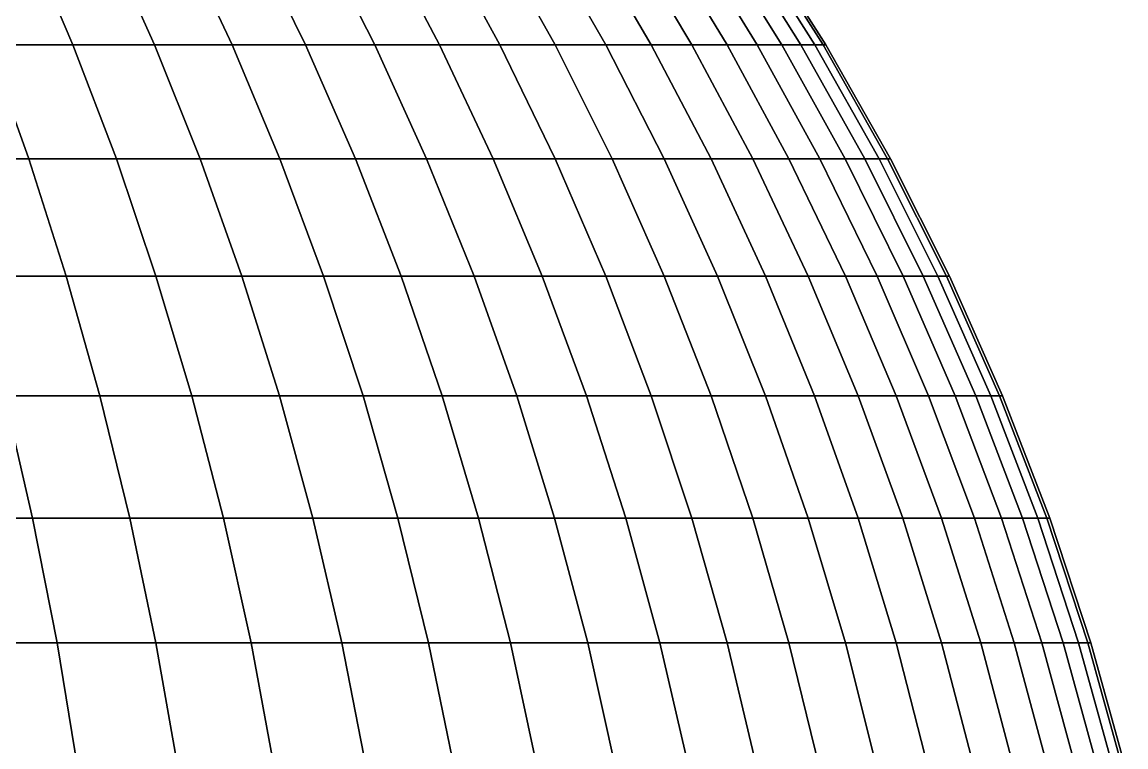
# Model space of a CAD drawing. Extents: x -610 to 610, y -610 to 610.
# Drawn here: x 339.5 to 591.3, y 153.2 to 318.6 of the extents above; entities that cross this region are included whole.
import ezdxf

# ---------------------------------------------------------------- set-up
doc = ezdxf.new("R2010")
doc.units = 0

msp = doc.modelspace()

# ---------------------------------------------------------------- linework, layer by layer
for points in [[(351.138947, 313.397034, -387.42215), (331.706085, 313.397034, -404.185028), (321.551056, 338.675629, -391.811066), (340.388947, 338.675629, -375.56134)], [(331.706085, 313.397034, 404.185028), (351.138947, 313.397034, 387.42215), (340.388947, 338.675629, 375.56134), (321.551056, 338.675629, 391.811066)], [(369.725861, 313.397034, -369.725861), (351.138947, 313.397034, -387.42215), (340.388947, 338.675629, -375.56134), (358.40686, 338.675629, -358.40686)], [(351.138947, 313.397034, 387.42215), (369.725861, 313.397034, 369.725861), (358.40686, 338.675629, 358.40686), (340.388947, 338.675629, 375.56134)], [(387.42215, 313.397034, -351.138947), (369.725861, 313.397034, -369.725861), (358.40686, 338.675629, -358.40686), (375.56134, 338.675629, -340.388947)], [(369.725861, 313.397034, 369.725861), (387.42215, 313.397034, 351.138947), (375.56134, 338.675629, 340.388947), (358.40686, 338.675629, 358.40686)], [(404.185028, 313.397034, -331.706085), (387.42215, 313.397034, -351.138947), (375.56134, 338.675629, -340.388947), (391.811066, 338.675629, -321.551056)], [(387.42215, 313.397034, 351.138947), (404.185028, 313.397034, 331.706085), (391.811066, 338.675629, 321.551056), (375.56134, 338.675629, 340.388947)], [(419.974213, 313.397034, -311.474121), (404.185028, 313.397034, -331.706085), (391.811066, 338.675629, -321.551056), (407.116852, 338.675629, -301.938446)], [(404.185028, 313.397034, 331.706085), (419.974213, 313.397034, 311.474121), (407.116852, 338.675629, 301.938446), (391.811066, 338.675629, 321.551056)], [(434.751648, 313.397034, -290.49176), (419.974213, 313.397034, -311.474121), (407.116852, 338.675629, -301.938446), (421.441895, 338.675629, -281.59848)], [(419.974213, 313.397034, 311.474121), (434.751648, 313.397034, 290.49176), (421.441895, 338.675629, 281.59848), (407.116852, 338.675629, 301.938446)], [(448.48172, 313.397034, -268.809601), (434.751648, 313.397034, -290.49176), (421.441895, 338.675629, -281.59848), (434.751648, 338.675629, -260.580109)], [(434.751648, 313.397034, 290.49176), (448.48172, 313.397034, 268.809601), (434.751648, 338.675629, 260.580109), (421.441895, 338.675629, 281.59848)], [(461.131378, 313.397034, -246.479843), (448.48172, 313.397034, -268.809601), (434.751648, 338.675629, -260.580109), (447.014038, 338.675629, -238.933975)], [(448.48172, 313.397034, 268.809601), (461.131378, 313.397034, 246.479843), (447.014038, 338.675629, 238.933975), (434.751648, 338.675629, 260.580109)], [(472.670105, 313.397034, -223.55632), (461.131378, 313.397034, -246.479843), (447.014038, 338.675629, -238.933975), (458.199493, 338.675629, -216.712219)], [(461.131378, 313.397034, 246.479843), (472.670105, 313.397034, 223.55632), (458.199493, 338.675629, 216.712219), (447.014038, 338.675629, 238.933975)], [(483.07016, 313.397034, -200.094193), (472.670105, 313.397034, -223.55632), (458.199493, 338.675629, -216.712219), (468.281158, 338.675629, -193.968414)], [(472.670105, 313.397034, 223.55632), (483.07016, 313.397034, 200.094193), (468.281158, 338.675629, 193.968414), (458.199493, 338.675629, 216.712219)], [(492.306427, 313.397034, -176.150055), (483.07016, 313.397034, -200.094193), (468.281158, 338.675629, -193.968414), (477.23468, 338.675629, -170.757294)], [(483.07016, 313.397034, 200.094193), (492.306427, 313.397034, 176.150055), (477.23468, 338.675629, 170.757294), (468.281158, 338.675629, 193.968414)], [(500.356689, 313.397034, -151.78154), (492.306427, 313.397034, -176.150055), (477.23468, 338.675629, -170.757294), (485.038483, 338.675629, -147.134811)], [(492.306427, 313.397034, 176.150055), (500.356689, 313.397034, 151.78154), (485.038483, 338.675629, 147.134811), (477.23468, 338.675629, 170.757294)], [(507.201569, 313.397034, -127.047379), (500.356689, 313.397034, -151.78154), (485.038483, 338.675629, -147.134811), (491.673798, 338.675629, -123.157875)], [(500.356689, 313.397034, 151.78154), (507.201569, 313.397034, 127.047379), (491.673798, 338.675629, 123.157875), (485.038483, 338.675629, 147.134811)], [(512.824524, 313.397034, -102.007149), (507.201569, 313.397034, -127.047379), (491.673798, 338.675629, -123.157875), (497.124634, 338.675629, -98.884232)], [(507.201569, 313.397034, 127.047379), (512.824524, 313.397034, 102.007149), (497.124634, 338.675629, 98.884232), (491.673798, 338.675629, 123.157875)], [(517.212097, 313.397034, -76.721161), (512.824524, 313.397034, -102.007149), (497.124634, 338.675629, -98.884232), (501.377838, 338.675629, -74.372375)], [(512.824524, 313.397034, 102.007149), (517.212097, 313.397034, 76.721161), (501.377838, 338.675629, 74.372375), (497.124634, 338.675629, 98.884232)], [(520.353577, 313.397034, -51.250355), (517.212097, 313.397034, -76.721161), (501.377838, 338.675629, -74.372375), (504.423157, 338.675629, -49.681347)], [(517.212097, 313.397034, 76.721161), (520.353577, 313.397034, 51.250355), (504.423157, 338.675629, 49.681347), (501.377838, 338.675629, 74.372375)], [(522.241516, 313.397034, -25.65608), (520.353577, 313.397034, -51.250355), (504.423157, 338.675629, -49.681347), (506.253326, 338.675629, -24.870632)], [(520.353577, 313.397034, 51.250355), (522.241516, 313.397034, 25.65608), (506.253326, 338.675629, 24.870632), (504.423157, 338.675629, 49.681347)], [(522.871338, 313.397034), (522.241516, 313.397034, -25.65608), (506.253326, 338.675629, -24.870632), (506.863861, 338.675629)], [(522.241516, 313.397034, 25.65608), (522.871338, 313.397034), (506.863861, 338.675629), (506.253326, 338.675629, 24.870632)], [(341.061981, 287.363464, -415.585266), (320.259369, 287.363464, -431.819794), (311.474121, 313.397034, -419.974213), (331.706085, 313.397034, -404.185028)], [(320.259369, 287.363464, 431.819794), (341.061981, 287.363464, 415.585266), (331.706085, 313.397034, 404.185028), (311.474121, 313.397034, 419.974213)], [(361.042999, 287.363464, -398.349548), (341.061981, 287.363464, -415.585266), (331.706085, 313.397034, -404.185028), (351.138947, 313.397034, -387.42215)], [(341.061981, 287.363464, 415.585266), (361.042999, 287.363464, 398.349548), (351.138947, 313.397034, 387.42215), (331.706085, 313.397034, 404.185028)], [(380.154205, 287.363464, -380.154205), (361.042999, 287.363464, -398.349548), (351.138947, 313.397034, -387.42215), (369.725861, 313.397034, -369.725861)], [(361.042999, 287.363464, 398.349548), (380.154205, 287.363464, 380.154205), (369.725861, 313.397034, 369.725861), (351.138947, 313.397034, 387.42215)], [(398.349548, 287.363464, -361.042999), (380.154205, 287.363464, -380.154205), (369.725861, 313.397034, -369.725861), (387.42215, 313.397034, -351.138947)], [(380.154205, 287.363464, 380.154205), (398.349548, 287.363464, 361.042999), (387.42215, 313.397034, 351.138947), (369.725861, 313.397034, 369.725861)], [(415.585266, 287.363464, -341.061981), (398.349548, 287.363464, -361.042999), (387.42215, 313.397034, -351.138947), (404.185028, 313.397034, -331.706085)], [(398.349548, 287.363464, 361.042999), (415.585266, 287.363464, 341.061981), (404.185028, 313.397034, 331.706085), (387.42215, 313.397034, 351.138947)], [(431.819794, 287.363464, -320.259369), (415.585266, 287.363464, -341.061981), (404.185028, 313.397034, -331.706085), (419.974213, 313.397034, -311.474121)], [(415.585266, 287.363464, 341.061981), (431.819794, 287.363464, 320.259369), (419.974213, 313.397034, 311.474121), (404.185028, 313.397034, 331.706085)], [(447.014038, 287.363464, -298.685211), (431.819794, 287.363464, -320.259369), (419.974213, 313.397034, -311.474121), (434.751648, 313.397034, -290.49176)], [(431.819794, 287.363464, 320.259369), (447.014038, 287.363464, 298.685211), (434.751648, 313.397034, 290.49176), (419.974213, 313.397034, 311.474121)], [(461.131378, 287.363464, -276.39151), (447.014038, 287.363464, -298.685211), (434.751648, 313.397034, -290.49176), (448.48172, 313.397034, -268.809601)], [(447.014038, 287.363464, 298.685211), (461.131378, 287.363464, 276.39151), (448.48172, 313.397034, 268.809601), (434.751648, 313.397034, 290.49176)], [(474.137817, 287.363464, -253.431931), (461.131378, 287.363464, -276.39151), (448.48172, 313.397034, -268.809601), (461.131378, 313.397034, -246.479843)], [(461.131378, 287.363464, 276.39151), (474.137817, 287.363464, 253.431931), (461.131378, 313.397034, 246.479843), (448.48172, 313.397034, 268.809601)], [(486.002014, 287.363464, -229.861816), (474.137817, 287.363464, -253.431931), (461.131378, 313.397034, -246.479843), (472.670105, 313.397034, -223.55632)], [(474.137817, 287.363464, 253.431931), (486.002014, 287.363464, 229.861816), (472.670105, 313.397034, 223.55632), (461.131378, 313.397034, 246.479843)], [(496.695374, 287.363464, -205.737976), (486.002014, 287.363464, -229.861816), (472.670105, 313.397034, -223.55632), (483.07016, 313.397034, -200.094193)], [(486.002014, 287.363464, 229.861816), (496.695374, 287.363464, 205.737976), (483.07016, 313.397034, 200.094193), (472.670105, 313.397034, 223.55632)], [(506.192169, 287.363464, -181.118454), (496.695374, 287.363464, -205.737976), (483.07016, 313.397034, -200.094193), (492.306427, 313.397034, -176.150055)], [(496.695374, 287.363464, 205.737976), (506.192169, 287.363464, 181.118454), (492.306427, 313.397034, 176.150055), (483.07016, 313.397034, 200.094193)], [(514.469482, 287.363464, -156.062622), (506.192169, 287.363464, -181.118454), (492.306427, 313.397034, -176.150055), (500.356689, 313.397034, -151.78154)], [(506.192169, 287.363464, 181.118454), (514.469482, 287.363464, 156.062622), (500.356689, 313.397034, 151.78154), (492.306427, 313.397034, 176.150055)], [(521.507385, 287.363464, -130.630814), (514.469482, 287.363464, -156.062622), (500.356689, 313.397034, -151.78154), (507.201569, 313.397034, -127.047379)], [(514.469482, 287.363464, 156.062622), (521.507385, 287.363464, 130.630814), (507.201569, 313.397034, 127.047379), (500.356689, 313.397034, 151.78154)], [(527.289001, 287.363464, -104.884308), (521.507385, 287.363464, -130.630814), (507.201569, 313.397034, -127.047379), (512.824524, 313.397034, -102.007149)], [(521.507385, 287.363464, 130.630814), (527.289001, 287.363464, 104.884308), (512.824524, 313.397034, 102.007149), (507.201569, 313.397034, 127.047379)], [(531.800293, 287.363464, -78.885117), (527.289001, 287.363464, -104.884308), (512.824524, 313.397034, -102.007149), (517.212097, 313.397034, -76.721161)], [(527.289001, 287.363464, 104.884308), (531.800293, 287.363464, 78.885117), (517.212097, 313.397034, 76.721161), (512.824524, 313.397034, 102.007149)], [(535.030396, 287.363464, -52.695896), (531.800293, 287.363464, -78.885117), (517.212097, 313.397034, -76.721161), (520.353577, 313.397034, -51.250355)], [(531.800293, 287.363464, 78.885117), (535.030396, 287.363464, 52.695896), (520.353577, 313.397034, 51.250355), (517.212097, 313.397034, 76.721161)], [(536.971619, 287.363464, -26.379725), (535.030396, 287.363464, -52.695896), (520.353577, 313.397034, -51.250355), (522.241516, 313.397034, -25.65608)], [(535.030396, 287.363464, 52.695896), (536.971619, 287.363464, 26.379725), (522.241516, 313.397034, 25.65608), (520.353577, 313.397034, 51.250355)], [(537.619202, 287.363464), (536.971619, 287.363464, -26.379725), (522.241516, 313.397034, -25.65608), (522.871338, 313.397034)], [(536.971619, 287.363464, 26.379725), (537.619202, 287.363464), (522.871338, 313.397034), (522.241516, 313.397034, 25.65608)], [(349.596283, 260.637573, -425.984314), (328.273132, 260.637573, -442.625092), (320.259369, 287.363464, -431.819794), (341.061981, 287.363464, -415.585266)], [(328.273132, 260.637573, 442.625092), (349.596283, 260.637573, 425.984314), (341.061981, 287.363464, 415.585266), (320.259369, 287.363464, 431.819794)], [(370.077271, 260.637573, -408.317322), (349.596283, 260.637573, -425.984314), (341.061981, 287.363464, -415.585266), (361.042999, 287.363464, -398.349548)], [(349.596283, 260.637573, 425.984314), (370.077271, 260.637573, 408.317322), (361.042999, 287.363464, 398.349548), (341.061981, 287.363464, 415.585266)], [(389.666656, 260.637573, -389.666656), (370.077271, 260.637573, -408.317322), (361.042999, 287.363464, -398.349548), (380.154205, 287.363464, -380.154205)], [(370.077271, 260.637573, 408.317322), (389.666656, 260.637573, 389.666656), (380.154205, 287.363464, 380.154205), (361.042999, 287.363464, 398.349548)], [(408.317322, 260.637573, -370.077271), (389.666656, 260.637573, -389.666656), (380.154205, 287.363464, -380.154205), (398.349548, 287.363464, -361.042999)], [(389.666656, 260.637573, 389.666656), (408.317322, 260.637573, 370.077271), (398.349548, 287.363464, 361.042999), (380.154205, 287.363464, 380.154205)], [(425.984314, 260.637573, -349.596283), (408.317322, 260.637573, -370.077271), (398.349548, 287.363464, -361.042999), (415.585266, 287.363464, -341.061981)], [(408.317322, 260.637573, 370.077271), (425.984314, 260.637573, 349.596283), (415.585266, 287.363464, 341.061981), (398.349548, 287.363464, 361.042999)], [(442.625092, 260.637573, -328.273132), (425.984314, 260.637573, -349.596283), (415.585266, 287.363464, -341.061981), (431.819794, 287.363464, -320.259369)], [(425.984314, 260.637573, 349.596283), (442.625092, 260.637573, 328.273132), (431.819794, 287.363464, 320.259369), (415.585266, 287.363464, 341.061981)], [(458.199493, 260.637573, -306.159149), (442.625092, 260.637573, -328.273132), (431.819794, 287.363464, -320.259369), (447.014038, 287.363464, -298.685211)], [(442.625092, 260.637573, 328.273132), (458.199493, 260.637573, 306.159149), (447.014038, 287.363464, 298.685211), (431.819794, 287.363464, 320.259369)], [(472.670105, 260.637573, -283.307556), (458.199493, 260.637573, -306.159149), (447.014038, 287.363464, -298.685211), (461.131378, 287.363464, -276.39151)], [(458.199493, 260.637573, 306.159149), (472.670105, 260.637573, 283.307556), (461.131378, 287.363464, 276.39151), (447.014038, 287.363464, 298.685211)], [(486.002014, 260.637573, -259.773468), (472.670105, 260.637573, -283.307556), (461.131378, 287.363464, -276.39151), (474.137817, 287.363464, -253.431931)], [(472.670105, 260.637573, 283.307556), (486.002014, 260.637573, 259.773468), (474.137817, 287.363464, 253.431931), (461.131378, 287.363464, 276.39151)], [(498.163086, 260.637573, -235.613586), (486.002014, 260.637573, -259.773468), (474.137817, 287.363464, -253.431931), (486.002014, 287.363464, -229.861816)], [(486.002014, 260.637573, 259.773468), (498.163086, 260.637573, 235.613586), (486.002014, 287.363464, 229.861816), (474.137817, 287.363464, 253.431931)], [(509.124023, 260.637573, -210.886078), (498.163086, 260.637573, -235.613586), (486.002014, 287.363464, -229.861816), (496.695374, 287.363464, -205.737976)], [(498.163086, 260.637573, 235.613586), (509.124023, 260.637573, 210.886078), (496.695374, 287.363464, 205.737976), (486.002014, 287.363464, 229.861816)], [(518.858459, 260.637573, -185.650513), (509.124023, 260.637573, -210.886078), (496.695374, 287.363464, -205.737976), (506.192169, 287.363464, -181.118454)], [(509.124023, 260.637573, 210.886078), (518.858459, 260.637573, 185.650513), (506.192169, 287.363464, 181.118454), (496.695374, 287.363464, 205.737976)], [(527.342896, 260.637573, -159.967728), (518.858459, 260.637573, -185.650513), (506.192169, 287.363464, -181.118454), (514.469482, 287.363464, -156.062622)], [(518.858459, 260.637573, 185.650513), (527.342896, 260.637573, 159.967728), (514.469482, 287.363464, 156.062622), (506.192169, 287.363464, 181.118454)], [(534.556946, 260.637573, -133.899536), (527.342896, 260.637573, -159.967728), (514.469482, 287.363464, -156.062622), (521.507385, 287.363464, -130.630814)], [(527.342896, 260.637573, 159.967728), (534.556946, 260.637573, 133.899536), (521.507385, 287.363464, 130.630814), (514.469482, 287.363464, 156.062622)], [(540.483154, 260.637573, -107.508789), (534.556946, 260.637573, -133.899536), (521.507385, 287.363464, -130.630814), (527.289001, 287.363464, -104.884308)], [(534.556946, 260.637573, 133.899536), (540.483154, 260.637573, 107.508789), (527.289001, 287.363464, 104.884308), (521.507385, 287.363464, 130.630814)], [(545.107361, 260.637573, -80.859039), (540.483154, 260.637573, -107.508789), (527.289001, 287.363464, -104.884308), (531.800293, 287.363464, -78.885117)], [(540.483154, 260.637573, 107.508789), (545.107361, 260.637573, 80.859039), (531.800293, 287.363464, 78.885117), (527.289001, 287.363464, 104.884308)], [(548.418335, 260.637573, -54.014488), (545.107361, 260.637573, -80.859039), (531.800293, 287.363464, -78.885117), (535.030396, 287.363464, -52.695896)], [(545.107361, 260.637573, 80.859039), (548.418335, 260.637573, 54.014488), (535.030396, 287.363464, 52.695896), (531.800293, 287.363464, 78.885117)], [(550.408081, 260.637573, -27.039814), (548.418335, 260.637573, -54.014488), (535.030396, 287.363464, -52.695896), (536.971619, 287.363464, -26.379725)], [(548.418335, 260.637573, 54.014488), (550.408081, 260.637573, 27.039814), (536.971619, 287.363464, 26.379725), (535.030396, 287.363464, 52.695896)], [(551.071899, 260.637573), (550.408081, 260.637573, -27.039814), (536.971619, 287.363464, -26.379725), (537.619202, 287.363464)], [(550.408081, 260.637573, 27.039814), (551.071899, 260.637573), (537.619202, 287.363464), (536.971619, 287.363464, 26.379725)], [(357.288361, 233.283813, -435.357147), (335.496063, 233.283813, -452.364044), (328.273132, 260.637573, -442.625092), (349.596283, 260.637573, -425.984314)], [(335.496063, 233.283813, 452.364044), (357.288361, 233.283813, 435.357147), (349.596283, 260.637573, 425.984314), (328.273132, 260.637573, 442.625092)], [(378.219971, 233.283813, -417.301422), (357.288361, 233.283813, -435.357147), (349.596283, 260.637573, -425.984314), (370.077271, 260.637573, -408.317322)], [(357.288361, 233.283813, 435.357147), (378.219971, 233.283813, 417.301422), (370.077271, 260.637573, 408.317322), (349.596283, 260.637573, 425.984314)], [(398.240417, 233.283813, -398.240417), (378.219971, 233.283813, -417.301422), (370.077271, 260.637573, -408.317322), (389.666656, 260.637573, -389.666656)], [(378.219971, 233.283813, 417.301422), (398.240417, 233.283813, 398.240417), (389.666656, 260.637573, 389.666656), (370.077271, 260.637573, 408.317322)], [(417.301422, 233.283813, -378.219971), (398.240417, 233.283813, -398.240417), (389.666656, 260.637573, -389.666656), (408.317322, 260.637573, -370.077271)], [(398.240417, 233.283813, 398.240417), (417.301422, 233.283813, 378.219971), (408.317322, 260.637573, 370.077271), (389.666656, 260.637573, 389.666656)], [(435.357147, 233.283813, -357.288361), (417.301422, 233.283813, -378.219971), (408.317322, 260.637573, -370.077271), (425.984314, 260.637573, -349.596283)], [(417.301422, 233.283813, 378.219971), (435.357147, 233.283813, 357.288361), (425.984314, 260.637573, 349.596283), (408.317322, 260.637573, 370.077271)], [(452.364044, 233.283813, -335.496063), (435.357147, 233.283813, -357.288361), (425.984314, 260.637573, -349.596283), (442.625092, 260.637573, -328.273132)], [(435.357147, 233.283813, 357.288361), (452.364044, 233.283813, 335.496063), (442.625092, 260.637573, 328.273132), (425.984314, 260.637573, 349.596283)], [(468.281158, 233.283813, -312.895477), (452.364044, 233.283813, -335.496063), (442.625092, 260.637573, -328.273132), (458.199493, 260.637573, -306.159149)], [(452.364044, 233.283813, 335.496063), (468.281158, 233.283813, 312.895477), (458.199493, 260.637573, 306.159149), (442.625092, 260.637573, 328.273132)], [(483.07016, 233.283813, -289.541107), (468.281158, 233.283813, -312.895477), (458.199493, 260.637573, -306.159149), (472.670105, 260.637573, -283.307556)], [(468.281158, 233.283813, 312.895477), (483.07016, 233.283813, 289.541107), (472.670105, 260.637573, 283.307556), (458.199493, 260.637573, 306.159149)], [(496.695374, 233.283813, -265.489197), (483.07016, 233.283813, -289.541107), (472.670105, 260.637573, -283.307556), (486.002014, 260.637573, -259.773468)], [(483.07016, 233.283813, 289.541107), (496.695374, 233.283813, 265.489197), (486.002014, 260.637573, 259.773468), (472.670105, 260.637573, 283.307556)], [(509.124023, 233.283813, -240.797729), (496.695374, 233.283813, -265.489197), (486.002014, 260.637573, -259.773468), (498.163086, 260.637573, -235.613586)], [(496.695374, 233.283813, 265.489197), (509.124023, 233.283813, 240.797729), (498.163086, 260.637573, 235.613586), (486.002014, 260.637573, 259.773468)], [(520.326172, 233.283813, -215.526138), (509.124023, 233.283813, -240.797729), (498.163086, 260.637573, -235.613586), (509.124023, 260.637573, -210.886078)], [(509.124023, 233.283813, 240.797729), (520.326172, 233.283813, 215.526138), (509.124023, 260.637573, 210.886078), (498.163086, 260.637573, 235.613586)], [(530.27478, 233.283813, -189.735352), (520.326172, 233.283813, -215.526138), (509.124023, 260.637573, -210.886078), (518.858459, 260.637573, -185.650513)], [(520.326172, 233.283813, 215.526138), (530.27478, 233.283813, 189.735352), (518.858459, 260.637573, 185.650513), (509.124023, 260.637573, 210.886078)], [(538.945862, 233.283813, -163.487442), (530.27478, 233.283813, -189.735352), (518.858459, 260.637573, -185.650513), (527.342896, 260.637573, -159.967728)], [(530.27478, 233.283813, 189.735352), (538.945862, 233.283813, 163.487442), (527.342896, 260.637573, 159.967728), (518.858459, 260.637573, 185.650513)], [(546.318665, 233.283813, -136.845703), (538.945862, 233.283813, -163.487442), (527.342896, 260.637573, -159.967728), (534.556946, 260.637573, -133.899536)], [(538.945862, 233.283813, 163.487442), (546.318665, 233.283813, 136.845703), (534.556946, 260.637573, 133.899536), (527.342896, 260.637573, 159.967728)], [(552.375305, 233.283813, -109.874283), (546.318665, 233.283813, -136.845703), (534.556946, 260.637573, -133.899536), (540.483154, 260.637573, -107.508789)], [(546.318665, 233.283813, 136.845703), (552.375305, 233.283813, 109.874283), (540.483154, 260.637573, 107.508789), (534.556946, 260.637573, 133.899536)], [(557.101196, 233.283813, -82.638161), (552.375305, 233.283813, -109.874283), (540.483154, 260.637573, -107.508789), (545.107361, 260.637573, -80.859039)], [(552.375305, 233.283813, 109.874283), (557.101196, 233.283813, 82.638161), (545.107361, 260.637573, 80.859039), (540.483154, 260.637573, 107.508789)], [(560.484985, 233.283813, -55.202957), (557.101196, 233.283813, -82.638161), (545.107361, 260.637573, -80.859039), (548.418335, 260.637573, -54.014488)], [(557.101196, 233.283813, 82.638161), (560.484985, 233.283813, 55.202957), (548.418335, 260.637573, 54.014488), (545.107361, 260.637573, 80.859039)], [(562.518555, 233.283813, -27.634764), (560.484985, 233.283813, -55.202957), (548.418335, 260.637573, -54.014488), (550.408081, 260.637573, -27.039814)], [(560.484985, 233.283813, 55.202957), (562.518555, 233.283813, 27.634764), (550.408081, 260.637573, 27.039814), (548.418335, 260.637573, 54.014488)], [(563.19696, 233.283813), (562.518555, 233.283813, -27.634764), (550.408081, 260.637573, -27.039814), (551.071899, 260.637573)], [(562.518555, 233.283813, 27.634764), (563.19696, 233.283813), (551.071899, 260.637573), (550.408081, 260.637573, 27.039814)], [(341.910706, 205.368057, -461.013214), (318.878021, 205.368057, -477.23468), (312.895477, 233.283813, -468.281158), (335.496063, 233.283813, -452.364044)], [(318.878021, 205.368057, 477.23468), (341.910706, 205.368057, 461.013214), (335.496063, 233.283813, 452.364044), (312.895477, 233.283813, 468.281158)], [(364.11972, 205.368057, -443.681122), (341.910706, 205.368057, -461.013214), (335.496063, 233.283813, -452.364044), (357.288361, 233.283813, -435.357147)], [(341.910706, 205.368057, 461.013214), (364.11972, 205.368057, 443.681122), (357.288361, 233.283813, 435.357147), (335.496063, 233.283813, 452.364044)], [(385.451508, 205.368057, -425.280212), (364.11972, 205.368057, -443.681122), (357.288361, 233.283813, -435.357147), (378.219971, 233.283813, -417.301422)], [(364.11972, 205.368057, 443.681122), (385.451508, 205.368057, 425.280212), (378.219971, 233.283813, 417.301422), (357.288361, 233.283813, 435.357147)], [(405.854736, 205.368057, -405.854736), (385.451508, 205.368057, -425.280212), (378.219971, 233.283813, -417.301422), (398.240417, 233.283813, -398.240417)], [(385.451508, 205.368057, 425.280212), (405.854736, 205.368057, 405.854736), (398.240417, 233.283813, 398.240417), (378.219971, 233.283813, 417.301422)], [(425.280212, 205.368057, -385.451508), (405.854736, 205.368057, -405.854736), (398.240417, 233.283813, -398.240417), (417.301422, 233.283813, -378.219971)], [(405.854736, 205.368057, 405.854736), (425.280212, 205.368057, 385.451508), (417.301422, 233.283813, 378.219971), (398.240417, 233.283813, 398.240417)], [(443.681122, 205.368057, -364.11972), (425.280212, 205.368057, -385.451508), (417.301422, 233.283813, -378.219971), (435.357147, 233.283813, -357.288361)], [(425.280212, 205.368057, 385.451508), (443.681122, 205.368057, 364.11972), (435.357147, 233.283813, 357.288361), (417.301422, 233.283813, 378.219971)], [(461.013214, 205.368057, -341.910706), (443.681122, 205.368057, -364.11972), (435.357147, 233.283813, -357.288361), (452.364044, 233.283813, -335.496063)], [(443.681122, 205.368057, 364.11972), (461.013214, 205.368057, 341.910706), (452.364044, 233.283813, 335.496063), (435.357147, 233.283813, 357.288361)], [(477.23468, 205.368057, -318.878021), (461.013214, 205.368057, -341.910706), (452.364044, 233.283813, -335.496063), (468.281158, 233.283813, -312.895477)], [(461.013214, 205.368057, 341.910706), (477.23468, 205.368057, 318.878021), (468.281158, 233.283813, 312.895477), (452.364044, 233.283813, 335.496063)], [(492.306427, 205.368057, -295.077118), (477.23468, 205.368057, -318.878021), (468.281158, 233.283813, -312.895477), (483.07016, 233.283813, -289.541107)], [(477.23468, 205.368057, 318.878021), (492.306427, 205.368057, 295.077118), (483.07016, 233.283813, 289.541107), (468.281158, 233.283813, 312.895477)], [(506.192169, 205.368057, -270.565338), (492.306427, 205.368057, -295.077118), (483.07016, 233.283813, -289.541107), (496.695374, 233.283813, -265.489197)], [(492.306427, 205.368057, 295.077118), (506.192169, 205.368057, 270.565338), (496.695374, 233.283813, 265.489197), (483.07016, 233.283813, 289.541107)], [(518.858459, 205.368057, -245.401779), (506.192169, 205.368057, -270.565338), (496.695374, 233.283813, -265.489197), (509.124023, 233.283813, -240.797729)], [(506.192169, 205.368057, 270.565338), (518.858459, 205.368057, 245.401779), (509.124023, 233.283813, 240.797729), (496.695374, 233.283813, 265.489197)], [(530.27478, 205.368057, -219.647003), (518.858459, 205.368057, -245.401779), (509.124023, 233.283813, -240.797729), (520.326172, 233.283813, -215.526138)], [(518.858459, 205.368057, 245.401779), (530.27478, 205.368057, 219.647003), (520.326172, 233.283813, 215.526138), (509.124023, 233.283813, 240.797729)], [(540.413574, 205.368057, -193.363068), (530.27478, 205.368057, -219.647003), (520.326172, 233.283813, -215.526138), (530.27478, 233.283813, -189.735352)], [(530.27478, 205.368057, 219.647003), (540.413574, 205.368057, 193.363068), (530.27478, 233.283813, 189.735352), (520.326172, 233.283813, 215.526138)], [(549.250549, 205.368057, -166.613327), (540.413574, 205.368057, -193.363068), (530.27478, 233.283813, -189.735352), (538.945862, 233.283813, -163.487442)], [(540.413574, 205.368057, 193.363068), (549.250549, 205.368057, 166.613327), (538.945862, 233.283813, 163.487442), (530.27478, 233.283813, 189.735352)], [(556.764221, 205.368057, -139.462189), (549.250549, 205.368057, -166.613327), (538.945862, 233.283813, -163.487442), (546.318665, 233.283813, -136.845703)], [(549.250549, 205.368057, 166.613327), (556.764221, 205.368057, 139.462189), (546.318665, 233.283813, 136.845703), (538.945862, 233.283813, 163.487442)], [(562.936707, 205.368057, -111.975067), (556.764221, 205.368057, -139.462189), (546.318665, 233.283813, -136.845703), (552.375305, 233.283813, -109.874283)], [(556.764221, 205.368057, 139.462189), (562.936707, 205.368057, 111.975067), (552.375305, 233.283813, 109.874283), (546.318665, 233.283813, 136.845703)], [(567.75293, 205.368057, -84.218201), (562.936707, 205.368057, -111.975067), (552.375305, 233.283813, -109.874283), (557.101196, 233.283813, -82.638161)], [(562.936707, 205.368057, 111.975067), (567.75293, 205.368057, 84.218201), (557.101196, 233.283813, 82.638161), (552.375305, 233.283813, 109.874283)], [(571.201477, 205.368057, -56.258434), (567.75293, 205.368057, -84.218201), (557.101196, 233.283813, -82.638161), (560.484985, 233.283813, -55.202957)], [(567.75293, 205.368057, 84.218201), (571.201477, 205.368057, 56.258434), (560.484985, 233.283813, 55.202957), (557.101196, 233.283813, 82.638161)], [(573.273926, 205.368057, -28.163141), (571.201477, 205.368057, -56.258434), (560.484985, 233.283813, -55.202957), (562.518555, 233.283813, -27.634764)], [(571.201477, 205.368057, 56.258434), (573.273926, 205.368057, 28.163141), (562.518555, 233.283813, 27.634764), (560.484985, 233.283813, 55.202957)], [(573.965271, 205.368057), (573.273926, 205.368057, -28.163141), (562.518555, 233.283813, -27.634764), (563.19696, 233.283813)], [(573.273926, 205.368057, 28.163141), (573.965271, 205.368057), (563.19696, 233.283813), (562.518555, 233.283813, 27.634764)], [(347.501678, 176.957535, -468.551788), (324.092346, 176.957535, -485.038483), (318.878021, 205.368057, -477.23468), (341.910706, 205.368057, -461.013214)], [(324.092346, 176.957535, 485.038483), (347.501678, 176.957535, 468.551788), (341.910706, 205.368057, 461.013214), (318.878021, 205.368057, 477.23468)], [(370.073853, 176.957535, -450.936279), (347.501678, 176.957535, -468.551788), (341.910706, 205.368057, -461.013214), (364.11972, 205.368057, -443.681122)], [(347.501678, 176.957535, 468.551788), (370.073853, 176.957535, 450.936279), (364.11972, 205.368057, 443.681122), (341.910706, 205.368057, 461.013214)], [(391.754456, 176.957535, -432.234436), (370.073853, 176.957535, -450.936279), (364.11972, 205.368057, -443.681122), (385.451508, 205.368057, -425.280212)], [(370.073853, 176.957535, 450.936279), (391.754456, 176.957535, 432.234436), (385.451508, 205.368057, 425.280212), (364.11972, 205.368057, 443.681122)], [(412.491333, 176.957535, -412.491333), (391.754456, 176.957535, -432.234436), (385.451508, 205.368057, -425.280212), (405.854736, 205.368057, -405.854736)], [(391.754456, 176.957535, 432.234436), (412.491333, 176.957535, 412.491333), (405.854736, 205.368057, 405.854736), (385.451508, 205.368057, 425.280212)], [(432.234436, 176.957535, -391.754456), (412.491333, 176.957535, -412.491333), (405.854736, 205.368057, -405.854736), (425.280212, 205.368057, -385.451508)], [(412.491333, 176.957535, 412.491333), (432.234436, 176.957535, 391.754456), (425.280212, 205.368057, 385.451508), (405.854736, 205.368057, 405.854736)], [(450.936279, 176.957535, -370.073853), (432.234436, 176.957535, -391.754456), (425.280212, 205.368057, -385.451508), (443.681122, 205.368057, -364.11972)], [(432.234436, 176.957535, 391.754456), (450.936279, 176.957535, 370.073853), (443.681122, 205.368057, 364.11972), (425.280212, 205.368057, 385.451508)], [(468.551788, 176.957535, -347.501678), (450.936279, 176.957535, -370.073853), (443.681122, 205.368057, -364.11972), (461.013214, 205.368057, -341.910706)], [(450.936279, 176.957535, 370.073853), (468.551788, 176.957535, 347.501678), (461.013214, 205.368057, 341.910706), (443.681122, 205.368057, 364.11972)], [(485.038483, 176.957535, -324.092346), (468.551788, 176.957535, -347.501678), (461.013214, 205.368057, -341.910706), (477.23468, 205.368057, -318.878021)], [(468.551788, 176.957535, 347.501678), (485.038483, 176.957535, 324.092346), (477.23468, 205.368057, 318.878021), (461.013214, 205.368057, 341.910706)], [(500.356689, 176.957535, -299.902252), (485.038483, 176.957535, -324.092346), (477.23468, 205.368057, -318.878021), (492.306427, 205.368057, -295.077118)], [(485.038483, 176.957535, 324.092346), (500.356689, 176.957535, 299.902252), (492.306427, 205.368057, 295.077118), (477.23468, 205.368057, 318.878021)], [(514.469482, 176.957535, -274.989685), (500.356689, 176.957535, -299.902252), (492.306427, 205.368057, -295.077118), (506.192169, 205.368057, -270.565338)], [(500.356689, 176.957535, 299.902252), (514.469482, 176.957535, 274.989685), (506.192169, 205.368057, 270.565338), (492.306427, 205.368057, 295.077118)], [(527.342896, 176.957535, -249.414612), (514.469482, 176.957535, -274.989685), (506.192169, 205.368057, -270.565338), (518.858459, 205.368057, -245.401779)], [(514.469482, 176.957535, 274.989685), (527.342896, 176.957535, 249.414612), (518.858459, 205.368057, 245.401779), (506.192169, 205.368057, 270.565338)], [(538.945862, 176.957535, -223.238693), (527.342896, 176.957535, -249.414612), (518.858459, 205.368057, -245.401779), (530.27478, 205.368057, -219.647003)], [(527.342896, 176.957535, 249.414612), (538.945862, 176.957535, 223.238693), (530.27478, 205.368057, 219.647003), (518.858459, 205.368057, 245.401779)], [(549.250549, 176.957535, -196.524979), (538.945862, 176.957535, -223.238693), (530.27478, 205.368057, -219.647003), (540.413574, 205.368057, -193.363068)], [(538.945862, 176.957535, 223.238693), (549.250549, 176.957535, 196.524979), (540.413574, 205.368057, 193.363068), (530.27478, 205.368057, 219.647003)], [(558.231934, 176.957535, -169.337814), (549.250549, 176.957535, -196.524979), (540.413574, 205.368057, -193.363068), (549.250549, 205.368057, -166.613327)], [(549.250549, 176.957535, 196.524979), (558.231934, 176.957535, 169.337814), (549.250549, 205.368057, 166.613327), (540.413574, 205.368057, 193.363068)], [(565.86853, 176.957535, -141.742691), (558.231934, 176.957535, -169.337814), (549.250549, 205.368057, -166.613327), (556.764221, 205.368057, -139.462189)], [(558.231934, 176.957535, 169.337814), (565.86853, 176.957535, 141.742691), (556.764221, 205.368057, 139.462189), (549.250549, 205.368057, 166.613327)], [(572.141907, 176.957535, -113.806099), (565.86853, 176.957535, -141.742691), (556.764221, 205.368057, -139.462189), (562.936707, 205.368057, -111.975067)], [(565.86853, 176.957535, 141.742691), (572.141907, 176.957535, 113.806099), (562.936707, 205.368057, 111.975067), (556.764221, 205.368057, 139.462189)], [(577.036926, 176.957535, -85.595345), (572.141907, 176.957535, -113.806099), (562.936707, 205.368057, -111.975067), (567.75293, 205.368057, -84.218201)], [(572.141907, 176.957535, 113.806099), (577.036926, 176.957535, 85.595345), (567.75293, 205.368057, 84.218201), (562.936707, 205.368057, 111.975067)], [(580.541809, 176.957535, -57.178379), (577.036926, 176.957535, -85.595345), (567.75293, 205.368057, -84.218201), (571.201477, 205.368057, -56.258434)], [(577.036926, 176.957535, 85.595345), (580.541809, 176.957535, 57.178379), (571.201477, 205.368057, 56.258434), (567.75293, 205.368057, 84.218201)], [(582.648132, 176.957535, -28.623669), (580.541809, 176.957535, -57.178379), (571.201477, 205.368057, -56.258434), (573.273926, 205.368057, -28.163141)], [(580.541809, 176.957535, 57.178379), (582.648132, 176.957535, 28.623669), (573.273926, 205.368057, 28.163141), (571.201477, 205.368057, 56.258434)], [(583.35083, 176.957535), (582.648132, 176.957535, -28.623669), (573.273926, 205.368057, -28.163141), (573.965271, 205.368057)], [(582.648132, 176.957535, 28.623669), (583.35083, 176.957535), (573.965271, 205.368057), (573.273926, 205.368057, 28.163141)], [(352.255493, 148.120712, -474.961548), (328.525909, 148.120712, -491.673798), (324.092346, 176.957535, -485.038483), (347.501678, 176.957535, -468.551788)], [(328.525909, 148.120712, 491.673798), (352.255493, 148.120712, 474.961548), (347.501678, 176.957535, 468.551788), (324.092346, 176.957535, 485.038483)], [(375.136444, 148.120712, -457.105103), (352.255493, 148.120712, -474.961548), (347.501678, 176.957535, -468.551788), (370.073853, 176.957535, -450.936279)], [(352.255493, 148.120712, 474.961548), (375.136444, 148.120712, 457.105103), (370.073853, 176.957535, 450.936279), (347.501678, 176.957535, 468.551788)], [(397.113647, 148.120712, -438.14743), (375.136444, 148.120712, -457.105103), (370.073853, 176.957535, -450.936279), (391.754456, 176.957535, -432.234436)], [(375.136444, 148.120712, 457.105103), (397.113647, 148.120712, 438.14743), (391.754456, 176.957535, 432.234436), (370.073853, 176.957535, 450.936279)], [(418.134186, 148.120712, -418.134186), (397.113647, 148.120712, -438.14743), (391.754456, 176.957535, -432.234436), (412.491333, 176.957535, -412.491333)], [(397.113647, 148.120712, 438.14743), (418.134186, 148.120712, 418.134186), (412.491333, 176.957535, 412.491333), (391.754456, 176.957535, 432.234436)], [(438.14743, 148.120712, -397.113647), (418.134186, 148.120712, -418.134186), (412.491333, 176.957535, -412.491333), (432.234436, 176.957535, -391.754456)], [(418.134186, 148.120712, 418.134186), (438.14743, 148.120712, 397.113647), (432.234436, 176.957535, 391.754456), (412.491333, 176.957535, 412.491333)], [(457.105103, 148.120712, -375.136444), (438.14743, 148.120712, -397.113647), (432.234436, 176.957535, -391.754456), (450.936279, 176.957535, -370.073853)], [(438.14743, 148.120712, 397.113647), (457.105103, 148.120712, 375.136444), (450.936279, 176.957535, 370.073853), (432.234436, 176.957535, 391.754456)], [(474.961548, 148.120712, -352.255493), (457.105103, 148.120712, -375.136444), (450.936279, 176.957535, -370.073853), (468.551788, 176.957535, -347.501678)], [(457.105103, 148.120712, 375.136444), (474.961548, 148.120712, 352.255493), (468.551788, 176.957535, 347.501678), (450.936279, 176.957535, 370.073853)], [(491.673798, 148.120712, -328.525909), (474.961548, 148.120712, -352.255493), (468.551788, 176.957535, -347.501678), (485.038483, 176.957535, -324.092346)], [(474.961548, 148.120712, 352.255493), (491.673798, 148.120712, 328.525909), (485.038483, 176.957535, 324.092346), (468.551788, 176.957535, 347.501678)], [(507.201569, 148.120712, -304.004913), (491.673798, 148.120712, -328.525909), (485.038483, 176.957535, -324.092346), (500.356689, 176.957535, -299.902252)], [(491.673798, 148.120712, 328.525909), (507.201569, 148.120712, 304.004913), (500.356689, 176.957535, 299.902252), (485.038483, 176.957535, 324.092346)], [(521.507385, 148.120712, -278.751526), (507.201569, 148.120712, -304.004913), (500.356689, 176.957535, -299.902252), (514.469482, 176.957535, -274.989685)], [(507.201569, 148.120712, 304.004913), (521.507385, 148.120712, 278.751526), (514.469482, 176.957535, 274.989685), (500.356689, 176.957535, 299.902252)], [(534.556946, 148.120712, -252.826614), (521.507385, 148.120712, -278.751526), (514.469482, 176.957535, -274.989685), (527.342896, 176.957535, -249.414612)], [(521.507385, 148.120712, 278.751526), (534.556946, 148.120712, 252.826614), (527.342896, 176.957535, 249.414612), (514.469482, 176.957535, 274.989685)], [(546.318665, 148.120712, -226.292603), (534.556946, 148.120712, -252.826614), (527.342896, 176.957535, -249.414612), (538.945862, 176.957535, -223.238693)], [(534.556946, 148.120712, 252.826614), (546.318665, 148.120712, 226.292603), (538.945862, 176.957535, 223.238693), (527.342896, 176.957535, 249.414612)], [(556.764221, 148.120712, -199.21344), (546.318665, 148.120712, -226.292603), (538.945862, 176.957535, -223.238693), (549.250549, 176.957535, -196.524979)], [(546.318665, 148.120712, 226.292603), (556.764221, 148.120712, 199.21344), (549.250549, 176.957535, 196.524979), (538.945862, 176.957535, 223.238693)], [(565.86853, 148.120712, -171.654343), (556.764221, 148.120712, -199.21344), (549.250549, 176.957535, -196.524979), (558.231934, 176.957535, -169.337814)], [(556.764221, 148.120712, 199.21344), (565.86853, 148.120712, 171.654343), (558.231934, 176.957535, 169.337814), (549.250549, 176.957535, 196.524979)], [(573.609619, 148.120712, -143.681732), (565.86853, 148.120712, -171.654343), (558.231934, 176.957535, -169.337814), (565.86853, 176.957535, -141.742691)], [(565.86853, 148.120712, 171.654343), (573.609619, 148.120712, 143.681732), (565.86853, 176.957535, 141.742691), (558.231934, 176.957535, 169.337814)], [(579.96875, 148.120712, -115.362961), (573.609619, 148.120712, -143.681732), (565.86853, 176.957535, -141.742691), (572.141907, 176.957535, -113.806099)], [(573.609619, 148.120712, 143.681732), (579.96875, 148.120712, 115.362961), (572.141907, 176.957535, 113.806099), (565.86853, 176.957535, 141.742691)], [(584.930786, 148.120712, -86.766289), (579.96875, 148.120712, -115.362961), (572.141907, 176.957535, -113.806099), (577.036926, 176.957535, -85.595345)], [(579.96875, 148.120712, 115.362961), (584.930786, 148.120712, 86.766289), (577.036926, 176.957535, 85.595345), (572.141907, 176.957535, 113.806099)], [(588.483643, 148.120712, -57.960579), (584.930786, 148.120712, -86.766289), (577.036926, 176.957535, -85.595345), (580.541809, 176.957535, -57.178379)], [(584.930786, 148.120712, 86.766289), (588.483643, 148.120712, 57.960579), (580.541809, 176.957535, 57.178379), (577.036926, 176.957535, 85.595345)], [(590.618774, 148.120712, -29.01524), (588.483643, 148.120712, -57.960579), (580.541809, 176.957535, -57.178379), (582.648132, 176.957535, -28.623669)], [(588.483643, 148.120712, 57.960579), (590.618774, 148.120712, 29.01524), (582.648132, 176.957535, 28.623669), (580.541809, 176.957535, 57.178379)], [(591.331055, 148.120712), (590.618774, 148.120712, -29.01524), (582.648132, 176.957535, -28.623669), (583.35083, 176.957535)], [(590.618774, 148.120712, 29.01524), (591.331055, 148.120712), (583.35083, 176.957535), (582.648132, 176.957535, 28.623669)]]:
    msp.add_3dface(points)

doc.saveas('drawing.dxf')
